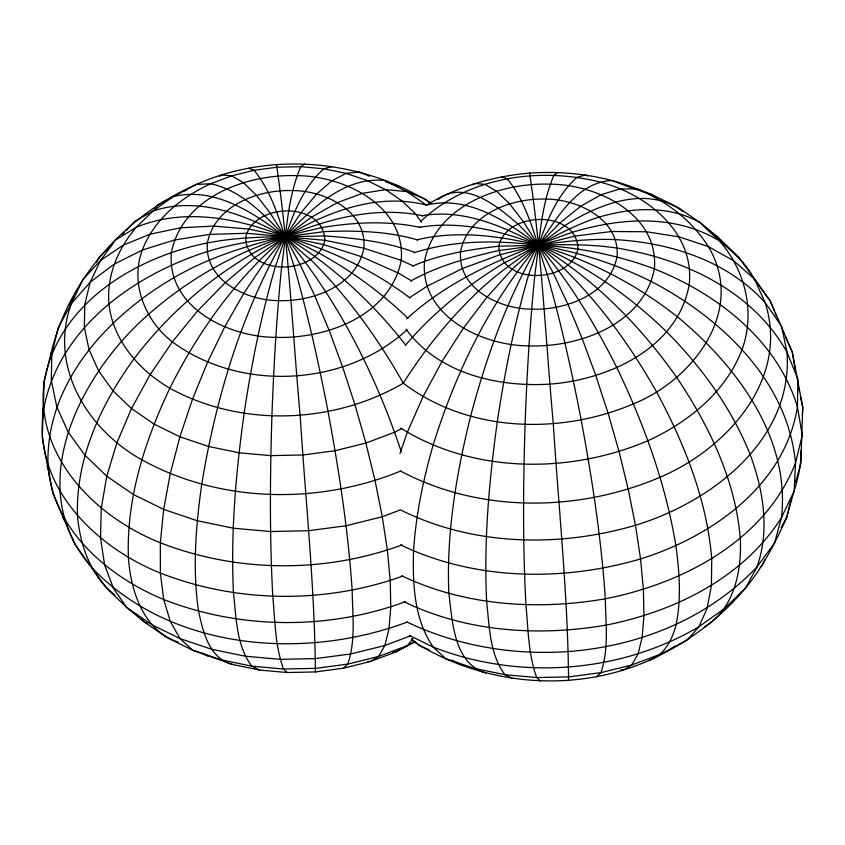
<?xml version="1.0" encoding="UTF-8"?>
<svg xmlns="http://www.w3.org/2000/svg" width="845" height="845" viewBox="0 0 845 845"><rect width="100%" height="100%" fill="white"/><g stroke="black" fill="none" stroke-linecap="round" stroke-linejoin="round"><path stroke-width="1.27" d="M801.06 450.427C801.768 473.485 791.881 495.212 786.79 517.362C775.488 542.236 763.13 566.826 745.617 587.993C719.285 619.427 686.055 643.784 648.706 660.547C572.995 694.072 481.713 685.327 412.392 640.806M50.711 356.537L50.827 354.002C70.811 269.386 139.425 200.983 221.58 174.926C291.483 153.156 369.825 164.627 431.531 203.455M802.359 415.138L802.75 407.322L792.261 352.016L770.26 301L754.522 279.082L733.724 260.799L708.374 246.613L679.105 236.853L646.636 231.773L611.759 231.498L575.339 236.019L499.627 254.82L462.194 268.636L426.905 286.339L409.688 297.62M53.034 349.386L50.827 354.002L44.183 381.422L42.25 437.678L52.739 492.984L74.74 544L106.216 587.771L126.739 607.481L144.21 621.941L166.74 637.447L192.607 650.185L232.681 664.508L259.394 670.032L287.205 672.535L315.407 671.923C314.699 586.261 305.573 500.715 300.123 415.222C292.507 331.705 288.832 247.458 276.431 164.543M568.569 680.457C567.861 594.795 558.735 509.25 553.295 423.746C545.669 340.239 542.004 255.993 529.593 173.077C493.406 176.235 457.736 186.449 426.429 205.092C377.335 192.364 327.026 211.884 285.114 236.716C225.541 264.2 173.478 306.851 133.837 359.03C100.893 404.533 75.501 458.719 77.508 516.031C80.095 545.532 90.89 576.374 114.92 595.091M43.665 405.927L42.757 409.709L43.623 414.884M790.751 501.022L786.79 517.362L781.118 527.713M69.353 305.89L70.388 302.087L74.223 296.849M795.62 482.252L800.817 463.578L802.75 407.322L800.659 397.33M400.002 453.511L407.205 432.598L422.986 396.759L441.872 361.671L463.398 328.177L487.037 297.113L512.207 269.238L538.276 245.251L559.612 223.26L580.695 206.286L600.996 194.741L620.019 188.91L637.288 188.931L652.393 194.815L678.26 207.553L700.79 223.059L718.261 237.519L738.784 257.229L770.26 301L774.189 310.527M764.862 559.739L762.148 565.442L760.384 567.354M96.393 262.541L99.383 257.007L112.322 244.469M729.425 605.02L730.925 602.971M412.888 638.524L407.512 645.559L395.544 652.023L370.258 661.54L343.323 668.226L315.407 671.923M405.304 345.436C433.2 312.439 467.454 285.261 504.243 262.784C535.962 247.617 565.463 227.78 599.179 217.081C632.356 207.363 669.927 205.081 700.79 223.059C718.007 241.828 741.076 254.725 753.465 277.667L754.427 280.075M154.572 208.62L157.973 204.775L196.293 184.453L210.711 183.745L231.731 175.834L254.123 170.267L277.329 167.204L300.778 166.697L323.888 168.768L346.091 173.373L366.846 180.386L385.647 189.639L402.009 200.899L415.56 213.901L421.486 222.14M122.419 234.509L124.194 232.618M125.968 230.727L134.873 221.263L153.061 210.975L173.257 196.568C214.746 186.544 253.68 212.771 285.114 236.716C331.652 264.918 372.476 302.214 405.748 345.193M420.472 221.58C467.074 177.26 538.349 166.613 599.253 181.897C645.802 193.273 695.329 232.132 689.15 284.923C677.595 348.235 608.537 379.606 550.19 384.105C497.969 387.411 438.185 373.638 406.033 329.159M407.047 329.73C344.95 386.925 240.138 392.122 172.338 341.866C145.129 320.804 129.845 283.36 142.33 250.057C154.086 219.13 181.358 197.202 210.711 183.745C253.775 193.273 277.773 234.16 310.696 259.605C347.316 296.109 377.937 338.211 403.297 383.207C468.246 432.503 560.087 435.175 633.433 403.847C693.249 379.743 746.336 310.432 708.374 246.613C671.141 187.822 595.366 168.641 529.593 173.077M343.323 668.226L347.76 664.107L378.581 656.449L407.512 645.559L414.388 641.946M596.486 676.76L600.922 672.631L631.743 664.983L660.684 654.083L687.027 640.225L698.921 626.758L724.366 608.601L745.617 587.993L756.962 566.984L774.611 542.912L781.519 517.531L794.173 490.998L795.515 463.049L802.243 435.291L797.437 406.794L797.933 379.173L786.991 352.185L781.53 326.043L765.074 302.542L754.522 279.082M406.698 318.861C453.67 275.966 513.58 253.088 572.583 232.185C620.262 217.767 675.366 213.859 719.433 240.952C745.311 270.104 755.61 312.344 742.1 349.429C725.918 392.006 688.379 422.173 647.978 440.699C569.815 474.013 473.992 473.781 400.762 428.161M304.633 163.941L300.778 166.697C287.268 198.142 286.455 233.347 281.628 266.819C276.642 316.357 273.727 366.075 271.921 415.835C270.041 475.978 269.513 536.237 272.787 596.348C275.09 620.642 275.026 645.855 283.55 669.029L287.205 672.535M557.795 172.464L553.94 175.221C540.43 206.676 539.617 241.871 534.79 275.343C529.815 324.881 526.889 374.61 525.083 424.359C523.203 484.512 522.675 544.761 525.949 604.872C528.252 629.176 528.188 654.389 536.723 677.553L540.367 681.059M671.743 648.432L674.923 646.161M219.499 176.204L221.58 174.926L231.731 175.834L243.466 182.7L256.489 195.364L270.495 213.521L285.114 236.716L299.996 264.39L314.794 295.845L329.117 330.31L342.616 366.941L354.974 404.839L365.874 443.065L375.053 480.678L382.289 516.76L387.39 550.412L390.242 580.811L390.77 607.196L388.964 628.944L384.866 645.495L378.581 656.449L370.258 661.54L367.712 661.318M472.661 184.728L474.742 183.46L484.903 184.358L496.638 191.223L509.662 203.898L523.657 222.055L538.276 245.251L553.169 272.914L567.956 304.369L582.279 338.834L595.788 375.476L608.136 413.374L619.036 451.6L628.215 489.213L635.451 525.284L640.552 558.936L643.404 589.335L643.932 615.73L642.126 637.468L638.028 654.019L631.743 664.983L623.42 670.074L620.885 669.842M704.445 626.948C734.294 609.108 741.868 570.702 740.304 538.36C735.403 479.78 708.955 425.531 676.655 377.324C639.728 324.85 593.465 278.406 538.276 245.251C506.842 221.305 467.908 195.079 426.429 205.092L406.73 191.54L384.126 180.407C343.165 176.837 310.971 209.264 285.114 236.716C236.368 278.269 198.395 331.166 169.824 388.235C144.896 440.942 126.264 498.392 128.398 557.32C130.542 590.613 143.333 630.666 178.221 642.126M648.706 660.547C664.497 655.34 672.176 639.697 676.148 624.666C681.44 598.566 679.433 571.833 675.884 545.638C665.638 483.625 643.985 424.053 616.808 367.564C590.613 315.66 559.918 265.024 518.059 224.157C497.325 206.296 465.183 179.267 437.488 199.441L439.896 198.533M410.617 281.089C437.932 265.826 468.405 257.471 498.73 250.521C537.547 245.895 576.132 237.889 615.424 239.631C670.381 242.758 727.239 260.725 765.074 302.542C789.969 379.225 726.425 449.149 660.093 477.214C578.318 512.165 479.96 513.232 400.614 471.087M401.681 428.563L394.816 432.175L365.874 443.065L335.064 450.723L303.123 454.948L270.854 455.645L239.04 452.783L208.472 446.456L179.911 436.802L154.043 424.063L131.503 408.558L112.871 390.665L98.58 370.818L88.989 349.513L84.342 327.268L84.753 304.644L90.204 282.188L100.555 260.45L115.575 239.98L136.203 227.337L153.061 210.975C198.174 195.945 245.705 214.746 285.114 236.716C330.522 256.215 372.222 283.983 407.85 318.216M415.117 641.725L395.544 652.023L392.925 652.15M412.74 266.069C439.918 254.229 469.566 249.666 498.803 246.148C538.307 245.726 577.927 242.166 617.199 248.124C684.059 258.887 752.715 291.018 786.991 352.185C793.307 440.118 711.384 502.11 635.451 525.284C558.809 547.75 472.651 545.986 400.456 509.862L382.289 516.76L346.059 525.759L308.509 530.723L270.58 531.537L233.188 528.188L197.255 520.742L163.666 509.398L133.256 494.42L106.766 476.189L84.859 455.149L68.054 431.827L56.795 406.772L51.323 380.63L51.809 354.034L58.21 327.638L71.445 303.503L82.852 279.558L100.555 260.45L123.074 245.23L149.85 234.266L180.228 227.833L213.447 226.09L248.694 229.079L323.793 244.627L361.797 256.817L398.164 272.977L411.705 280.878M184.316 190.917L186.734 190.009M400.794 470.992C318.523 504.866 220.239 503.197 141.749 459.754C87.267 429.587 48.186 365.853 71.445 303.503L90.204 282.188L114.022 264.231L142.33 250.057L174.419 240.033L209.486 234.392L246.698 233.283L324.85 240.286L363.878 248.24L401.227 260.376L413.216 265.9M402.009 544.909C324.829 573.396 237.033 572.709 160.349 542.765C95.548 517.055 34.603 456.353 44.183 381.422C58.326 303.682 135.031 257.155 207.405 242.969C246.148 235.269 285.673 237.223 324.924 235.913C355.428 238.163 386.334 241.67 415.138 252.507M402.579 576.163C325.008 604.006 237.202 603.098 160.37 573.068C95.126 547.032 31.571 485.03 43.686 409.043C58.706 328.356 133.256 275.026 207.257 251.609C245.187 239.779 284.902 237.223 324.026 231.614C355.428 230.4 387.411 231.023 417.768 239.98M405.389 601.703C328.209 630.19 240.413 629.493 163.729 599.549C107.642 576.332 52.601 529.53 47.996 465.162C45.482 383.598 107.125 316.452 173.732 277.815C219.373 251.018 271.171 239.304 322.177 227.495C354.773 222.161 388.267 220.471 420.747 227.516M407.184 622.078C303.957 660.801 170.669 650.608 91.535 567.333M410.607 635.81L384.866 645.495L350.928 653.924L315.755 658.572L280.213 659.343L245.177 656.195L211.514 649.224L180.048 638.598L151.561 624.571L126.739 607.481L113.441 588.373L104.643 565.073L100.544 538.149L101.263 508.278L106.766 476.189L116.937 442.674L131.503 408.558L150.125 374.673L172.338 341.866L197.593 310.949L225.266 282.663L254.683 257.714L285.114 236.716L311.456 217.197L337.408 202.62L362.347 193.357L385.647 189.639L406.73 191.54L425.098 199.019L428.89 202.24M414.008 252.803C453.966 239.853 496.966 240.223 538.276 245.251C577.969 247.11 617.167 254.958 654.389 268.9C717.109 293.933 777.157 339.838 797.437 406.794C785.016 485.379 711.86 536.681 640.552 558.936C562.4 581.867 474.837 580.473 400.646 544.951M332.434 166.433L323.888 168.768C296.035 193.547 287.606 232.502 275.481 266.27C261.401 314.435 251.525 363.73 244.12 413.332C235.882 472.746 230.548 532.815 233.463 592.82C236.273 617.632 236.209 645.295 251.747 666.166L259.394 670.032M421.56 215.845C462.447 208.409 503.071 226.006 538.276 245.251C586.198 265.605 629.44 295.739 666.758 331.916C701.836 367.311 731.696 408.346 750.286 454.8C763.373 490.427 769.985 530.354 756.962 566.984C669.726 658.667 518.851 675.746 407.132 622.047M416.944 239.843C456.913 230.22 498.825 235.649 538.276 245.251C577.579 251.567 615.667 263.851 651.337 281.512C721.123 317.952 787.815 380.567 795.515 463.049C765 540.726 683.309 583.42 605.316 598.799C537.272 610.576 464.56 605.833 401.692 575.762M418.993 227.368C459.511 220.471 500.589 230.643 538.276 245.251C588.997 259.563 636.359 284.374 677.669 317.033C736.439 365.684 790.307 437.129 781.519 517.531C743.273 577.98 674.627 611.442 606.309 625.068C538.698 636.771 466.355 631.976 404.026 601.746M463.345 664.603L460.874 664.592L451.832 660.146M422.965 215.771C376.342 205.937 328.135 218.538 285.114 236.716C234.794 252.94 188.108 279.537 148.414 314.446C80.972 373.205 21.854 486.245 90.478 565.918L89.422 563.573M623.821 185.161L652.393 194.815L654.326 196.6M385.563 181.664L399.231 186.291M501.676 176.774L507.285 178.802C529.192 206.074 536.11 241.966 547.211 274.393C560.848 322.378 571.78 371.082 581.202 420.06C592.165 479.189 601.323 538.751 605.316 598.799C605.685 623.314 609.076 648.981 600.922 672.631L568.991 676.856L536.723 677.553L504.909 674.701L474.341 668.363L445.769 658.709L433.21 647.122L409.286 635.334M248.514 168.239L254.123 170.267C276.019 197.55 282.948 233.442 294.039 265.869C307.686 313.854 318.607 362.558 328.04 411.526C339.003 470.654 348.161 530.227 352.154 590.264C352.523 614.78 355.914 640.457 347.76 664.107L315.819 668.332L283.55 669.029L251.747 666.166L221.179 659.839L192.607 650.185L180.048 638.598L170.341 621.582L163.729 599.549L160.37 573.068L160.349 542.765L163.666 509.398L170.236 473.781L179.911 436.802L192.428 399.368L207.5 362.389L224.749 326.793L243.751 293.447L264.041 263.175L285.114 236.716L300.926 212.866L316.611 194.075L331.8 180.798L346.091 173.373L359.157 171.968L369.508 176.161M622.67 184.696L612.319 180.492C576.512 181.876 556.443 219.32 538.276 245.251C507.211 298.465 486.329 356.949 470.57 416.332C456.279 474.193 446.255 533.734 448.853 593.528C452.529 621.117 453.49 663.304 485.843 673.032M232.681 664.508C209.254 658.783 203.001 631.764 198.607 611.336C192.28 569.203 195.85 526.382 201.701 484.417C215.866 398.175 241.385 312.777 285.114 236.716C329.825 249.771 372.803 269.745 409.983 297.968M429.091 649.72L419.902 645.981L411.367 638.736M147.738 623.515L144.21 621.941L141.411 619.258M200.93 652.731L207.712 656.069M587.793 176.066L585.606 174.968L577.051 177.292C549.197 202.082 540.768 241.026 528.643 274.794C514.563 322.97 504.697 372.254 497.282 421.866C489.054 481.27 483.71 541.339 486.635 601.355C489.445 626.156 489.371 653.819 504.909 674.701L512.566 678.567M710.708 232.312L718.261 237.519L719.729 239.642M683.003 211.577C647.08 184.559 598.281 204.215 564.618 225.731C536.1 247.902 504.729 266.196 478.439 291.187C449.656 318.618 424.422 349.534 403.297 383.207C333.257 424.148 241.29 427.549 169.824 388.235C138.992 370.152 112.818 340.281 108.91 303.63C106.639 275.586 118.11 248.345 136.203 227.337C184.273 207.321 238.374 218.285 285.114 236.716C337.757 299.595 375.402 374.124 401.269 451.652M750.73 275.037L753.465 277.667M136.753 614.78L138.612 616.575M66.459 523.235L63.47 518.957L62.688 515.228M782.692 330.733L784.287 334.282M785.343 336.648L792.261 352.016L795.06 368.452M775.171 312.904L776.639 316.484M777.622 318.861L779.09 322.431M47.066 465.827L48.492 469.355M798.831 388.584L799.359 391.077M711.743 558.735L711.427 585.511L707.117 608.368L698.921 626.758C619.596 673.412 518.767 680.552 433.21 647.122C413.976 619.269 412.677 583.979 413.511 551.289C415.835 515.313 423.102 479.918 433.073 445.326C455.508 373.036 489.128 303.27 538.276 245.251C586.842 285.747 625.448 336.901 656.459 391.731C684.323 443.562 706.948 499.585 711.743 558.735M171.355 252.634C166.687 307.517 228.657 337.229 275.787 337.366C326.381 339.056 390.316 315.66 401.227 260.376C405.896 205.483 343.915 175.781 296.796 175.644C246.201 173.954 182.266 197.35 171.355 252.634M207.405 242.969C204.226 280.329 246.413 300.545 278.491 300.64C312.935 301.792 356.442 285.874 363.878 248.24C367.057 210.88 324.871 190.664 292.792 190.569C258.348 189.417 214.841 205.335 207.405 242.969M245.641 237.625C246.666 277.118 317.319 275.533 324.85 240.286C323.825 200.793 253.173 202.377 245.641 237.625M424.517 261.158C419.849 316.051 481.83 345.753 528.949 345.89C579.554 347.58 643.478 324.195 654.389 268.9C659.058 214.017 597.088 184.316 549.958 184.168C499.363 182.488 435.428 205.874 424.517 261.158M460.578 251.493C457.398 288.863 499.585 309.08 531.663 309.175C566.097 310.316 609.615 294.398 617.04 256.764C620.219 219.404 578.033 199.188 545.954 199.093C511.521 197.941 468.003 213.869 460.578 251.493M498.803 246.148C499.828 285.642 570.481 284.068 578.012 248.821C576.987 209.328 506.345 210.901 498.803 246.148"/></g></svg>
